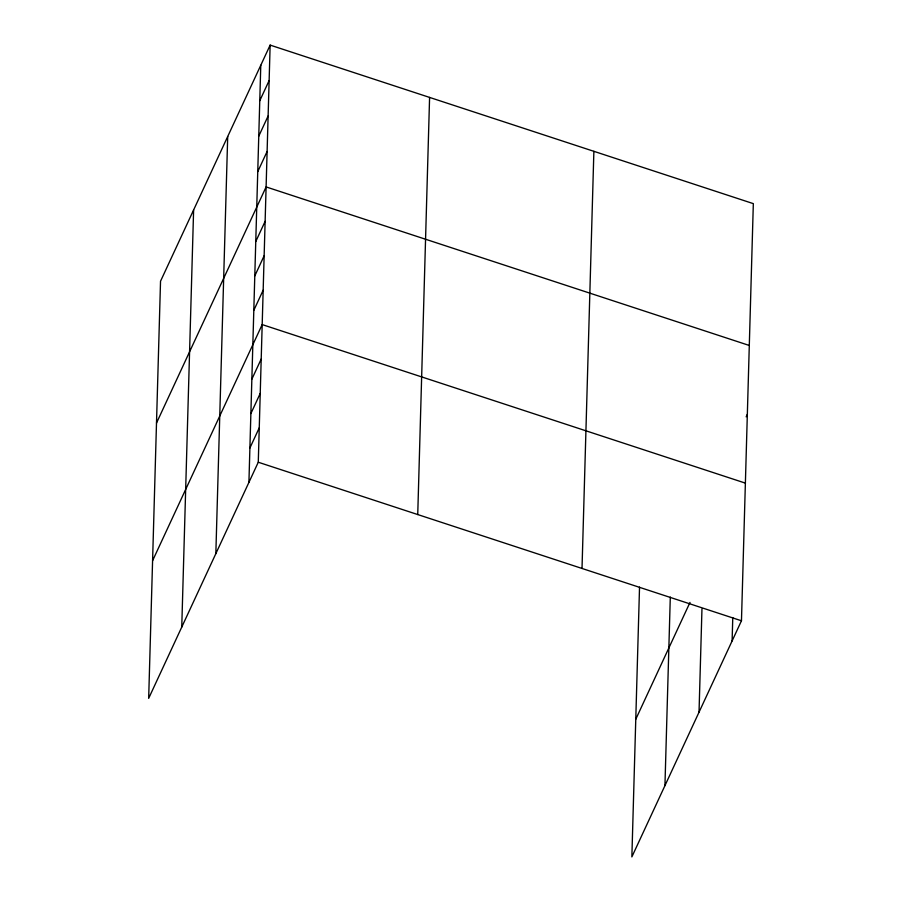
<?xml version="1.0" encoding="UTF-8"?>
<svg xmlns="http://www.w3.org/2000/svg" width="902" height="902" viewBox="0 0 902 902"><rect width="100%" height="100%" fill="white"/><g stroke="black" fill="none" stroke-linecap="round" stroke-linejoin="round"><path stroke-width="1.35" d="M181.753 627.093L193.614 209.963M215.837 553.67L227.699 136.529M248.918 482.401L260.779 65.26M270.138 45.1L160.533 281.221L148.672 698.362L258.276 462.23L270.138 45.1L753.328 203.638L741.467 620.779L631.862 856.9L639.529 587.101M417.739 514.557L429.589 97.416M582.015 568.452L593.877 151.322M664.943 785.631L670.299 597.045M699.027 712.208L701.959 608.963M732.108 640.939L732.774 617.532M259.776 100.72L269.134 80.56M258.761 136.179L268.12 116.008M257.758 171.628L267.116 151.468M156.497 423.049L266.113 186.928L749.291 345.466M255.773 241.499L265.132 221.34M254.792 275.922L264.151 255.751M253.812 310.333L263.17 290.162M152.585 560.706L262.189 324.585L745.379 483.122M251.861 379.156L261.219 358.996M250.88 413.567L260.238 393.407M249.899 447.99L259.257 427.819M746.168 416.814L747.341 414.289M635.775 719.244L690.007 602.401M258.276 462.23L741.467 620.779"/></g></svg>
